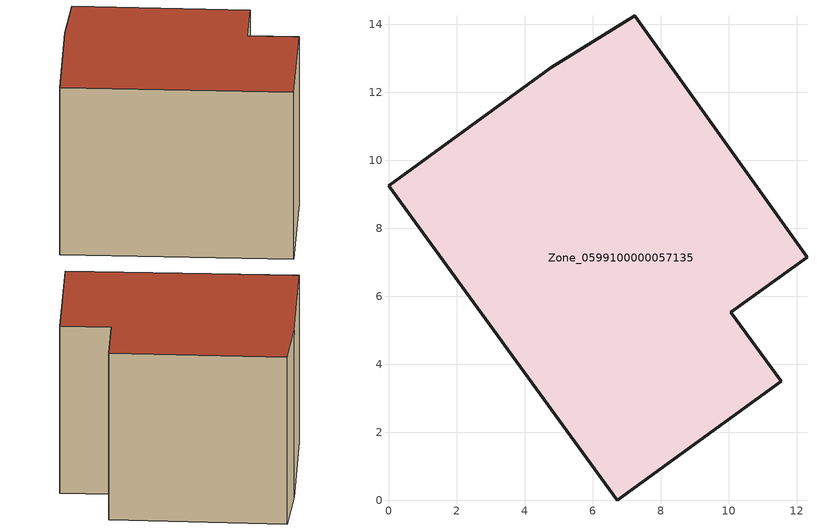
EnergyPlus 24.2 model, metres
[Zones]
Zone_0599100000057135
 floor ground (C_G): 4.77,12.72 7.25,14.24 12.31,7.14 10.07,5.52 11.55,3.49 6.73,0 0,9.24 z0
 wall outside (C_F): 0,9.24 6.73,0 11.55,3.49 10.07,5.52 12.31,7.14 7.25,14.24 4.77,12.72 0,9.24 z0:9.14
 roof outside (C_R): 10.07,5.52 12.31,7.14 7.25,14.24 4.77,12.72 0,9.24 6.73,0 11.55,3.49 z9.14
[BUILDING]
Pand.0599100000057135: North Axis=0; Terrain=City; Loads Convergence Tolerance Value=0.04; Temperature Convergence Tolerance Value=0.4; Solar Distribution=FullExterior; Maximum Number of Warmup Days=25; Minimum Number of Warmup Days=1
[Site:Location]
Rotterdam.The.Hague.AP_ZH_NLD Design_Conditions: Latitude=51.96; Longitude=4.45; Time Zone=1; Elevation=-4.5
[SITE:GROUNDTEMPERATURE:BUILDINGSURFACE]
18, 18, 18, 18, 18, 18, 18, 18, 18, 18, 18, 18
[MATERIAL] Thermal Absorptance=0.9; Solar Absorptance=0.7; Visible Absorptance=0.7
Name | Roughness | Thickness | Conductivity | Density | Specific Heat
G.TC.1946 | MediumSmooth | 0.15 | 1 | 540 | 1210
F.TC.1946 | Rough | 0.3 | 0.857143 | 1920 | 840
R.TC.1946 | MediumRough | 0.2 | 0.909091 | 1500 | 1000
[CONSTRUCTION]
C_G: G.TC.1946
C_F: F.TC.1946
C_R: R.TC.1946
[ZONE]
Zone_0599100000057135: Type=1; Multiplier=1; Ceiling Height=Autocalculate; Volume=Autocalculate; Floor Area=autocalculate; Part of Total Floor Area=Yes
[ZONEINFILTRATION:DESIGNFLOWRATE]
Infil_Zone_0599100000057135: Zone or ZoneList or Space or SpaceList=Zone_0599100000057135; Schedule=AlwaysOn; Design Flow Rate Calculation Method=Flow/Area; Flow Rate per Floor Area=0.003; Constant Term Coefficient=1; Temperature Term Coefficient=0; Velocity Term Coefficient=0; Velocity Squared Term Coefficient=0
[HVACTEMPLATE:ZONE:IDEALLOADSAIRSYSTEM]
Zone_0599100000057135: Maximum Heating Supply Air Temperature=50; Minimum Cooling Supply Air Temperature=13; Maximum Heating Supply Air Humidity Ratio=0.0156; Minimum Cooling Supply Air Humidity Ratio=0.0077; Heating Limit=NoLimit; Cooling Limit=NoLimit; Dehumidification Control Type=ConstantSensibleHeatRatio; Cooling Sensible Heat Ratio=0.7; Dehumidification Setpoint=60; Humidification Control Type=None; Humidification Setpoint=30; Outdoor Air Method=None; Outdoor Air Flow Rate per Person=0.00944; Outdoor Air Flow Rate per Zone Floor Area=0; Outdoor Air Flow Rate per Zone=0; Demand Controlled Ventilation Type=None; Outdoor Air Economizer Type=NoEconomizer; Heat Recovery Type=None; Sensible Heat Recovery Effectiveness=0.7; Latent Heat Recovery Effectiveness=0.65
[ZONECONTROL:THERMOSTAT]
ThermostatControl_Zone_0599100000057135: Zone or ZoneList=Zone_0599100000057135; Control Type Schedule=DualSetpointControlType; Control 1=Thermostat_Zone_0599100000057135; Temperature Difference Between Cutout And Setpoint=0
[THERMOSTATSETPOINT:DUALSETPOINT]
Thermostat_Zone_0599100000057135: Heating Setpoint Temperature Schedule=HeatingSetpoint_Zone_0599100000057135; Cooling Setpoint Temperature Schedule=CoolingSetpoint_Zone_0599100000057135
[SCHEDULE:COMPACT]
HeatingSetpoint_Zone_0599100000057135: Through: 12/31, For: AllDays, Until: 24:00, 21
CoolingSetpoint_Zone_0599100000057135: Through: 12/31, For: AllDays, Until: 24:00, 24
DualSetpointControlType: Through: 12/31, For: AllDays, Until: 24:00, 4
AlwaysOn: Through: 12/31, For: AllDays, Until: 24:00, 1
